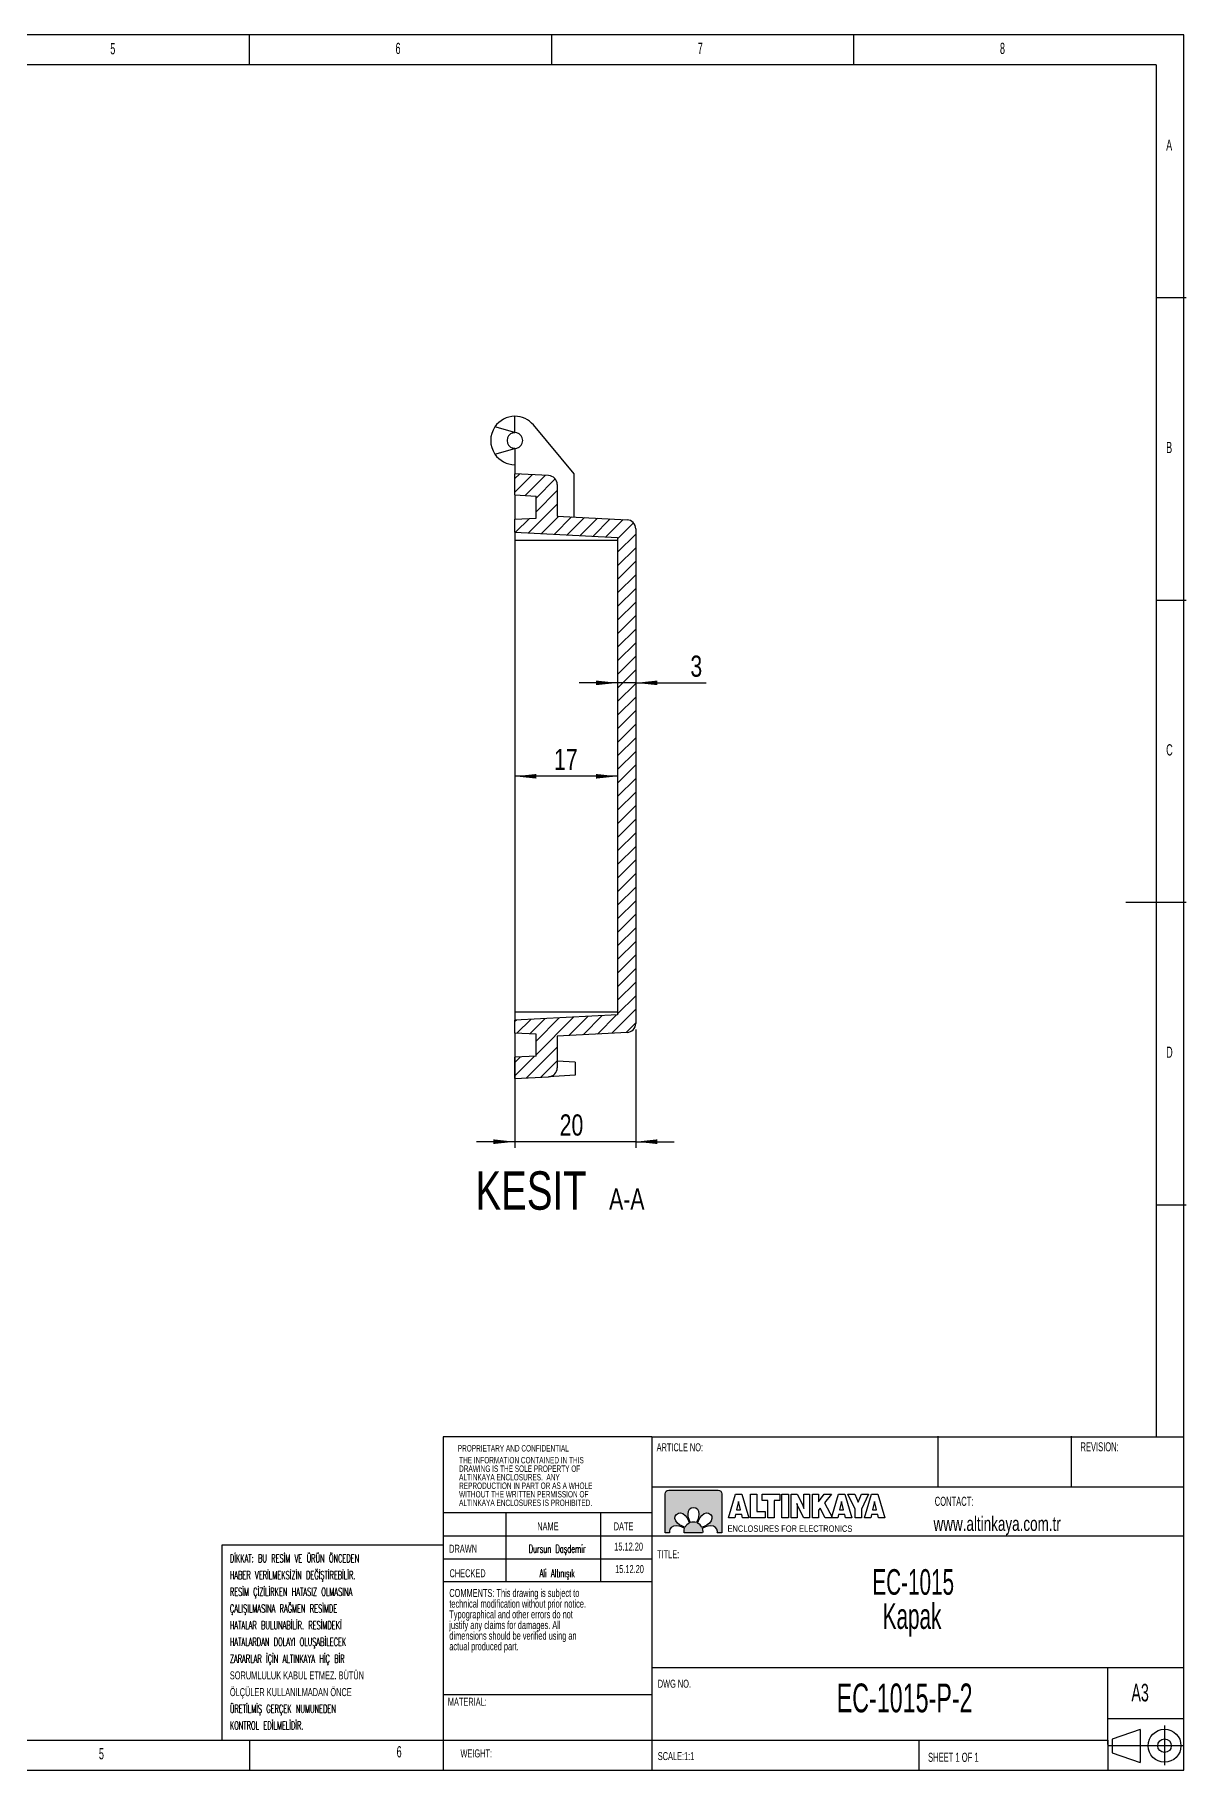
# Model space of a CAD drawing. Header units: millimetres. Extents: x 5 to 415, y 5 to 292.
# Drawn here: x 224.5 to 415, y 5 to 292 of the extents above; entities that cross this region are included whole.
import ezdxf

# ---------------------------------------------------------------- set-up
doc = ezdxf.new("R2010")
doc.units = ezdxf.units.MM
doc.layers.add('LAYER_1', color=179, linetype='Continuous', lineweight=25)
doc.layers.add('LAYER_2', color=1, linetype='Continuous')
doc.styles.add('SLDTEXTSTYLE0', font='TXT', dxfattribs={"width": 0.7})
doc.styles.add('SLDTEXTSTYLE1', font='TXT', dxfattribs={"width": 0.605})
doc.styles.add('SLDTEXTSTYLE2', font='TXT', dxfattribs={"width": 0.605, "bigfont": 'bigfont'})
doc.styles.add('SLDTEXTSTYLE3', font='TXT', dxfattribs={"width": 0.75})
doc.dimstyles.new('SLDDIMSTYLE0', dxfattribs={"dimtxt": 3.5, "dimasz": 3.556, "dimexe": 0, "dimexo": 0.0625, "dimgap": 0.875, "dimtad": 1, "dimrnd": 1e-09, "dimzin": 12, "dimdsep": 46, "dimtxsty": 'SLDTEXTSTYLE3', "dimsah": 1, "dimcen": 0.09, "dimadec": 0, "dimazin": 3, "dimtfac": 1, "dimtofl": 0, "dimtmove": 0, "dimatfit": 3, "dimfxl": 1, "dimfrac": 2, "dimtolj": 1, "dimtzin": 12, "dimarcsym": 0})
doc.dimstyles.new('SLDDIMSTYLE3', dxfattribs={"dimtxt": 3.5, "dimasz": 3.556, "dimexe": 0, "dimexo": 0.0625, "dimgap": 0.875, "dimtad": 1, "dimrnd": 1e-09, "dimzin": 12, "dimdsep": 46, "dimtxsty": 'SLDTEXTSTYLE3', "dimsah": 1, "dimcen": 0.09, "dimadec": 0, "dimazin": 3, "dimtfac": 1, "dimtmove": 0, "dimatfit": 0, "dimfxl": 1, "dimfrac": 2, "dimtolj": 1, "dimtzin": 12, "dimarcsym": 0})

# ---------------------------------------------------------------- blocks, each defined once
blk = doc.blocks.new('SW_NOTE_0')
at = {"color": 0, "linetype": 'Continuous', "lineweight": 18, "insert": (0, 1.71), "char_height": 1.3229, "attachment_point": 1, "style": 'SLDTEXTSTYLE0'}
blk.add_mtext('ENCLOSURES FOR ELECTRONICS', dxfattribs=at)
blk = doc.blocks.new('Block4')
at = {"color": 7, "linetype": 'Continuous', "lineweight": 18}
blk.add_blockref('SW_NOTE_0', (0.07, -0.34), dxfattribs=at)
blk = doc.blocks.new('Block5')
at = {"layer": 'LAYER_1'}
for p, q in [((6.79, 7.34), (1.01, 5.34)), ((6.79, 7.34), (6.79, 0.54)), ((11.82, 8.19), (11.82, 0)), ((0, 4.03), (15.88, 4.03)), ((1.01, 5.34), (1.01, 2.54)), ((1.01, 2.54), (6.79, 0.54))]:
    blk.add_line(p, q, dxfattribs=at)
for radius in [3.4, 1.4]:
    blk.add_circle((11.82, 3.99), radius, dxfattribs=at)
blk = doc.blocks.new('Block6')
at = {"layer": 'LAYER_1', "color": 250}
for p, q in [((0, 0), (1.27, 4.36)), ((1.27, 4.36), (2.44, 4.36)), ((2.44, 4.36), (3.71, 0)), ((4.04, 0), (4.04, 4.36)), ((4.04, 4.36), (5.2, 4.36)), ((5.2, 4.36), (5.2, 1.16)), ((6.19, 3.21), (6.19, 4.36)), ((6.19, 4.36), (9.41, 4.36)), ((7.23, 3.21), (6.19, 3.21)), ((7.23, 0), (7.23, 3.21)), ((9.41, 3.21), (8.39, 3.21)), ((8.39, 3.21), (8.39, 0)), ((9.41, 4.36), (9.41, 3.21)), ((9.82, 0), (9.82, 4.36)), ((9.82, 4.36), (11, 4.36)), ((11, 4.36), (11, 0)), ((11.52, 0), (11.52, 4.36)), ((11.52, 4.36), (12.62, 4.36)), ((12.62, 4.36), (13.64, 2.33)), ((13.82, 2.3), (13.82, 4.36)), ((13.82, 4.36), (14.92, 4.36)), ((14.92, 4.36), (14.92, 0)), ((15.42, 0), (15.42, 4.36)), ((15.42, 4.36), (16.57, 4.36)), ((16.57, 4.36), (16.57, 2.92)), ((16.57, 2.92), (17.61, 4.36)), ((17.61, 4.36), (18.96, 4.36)), ((18.96, 4.36), (17.67, 2.75)), ((18.94, 0), (20.21, 4.36)), ((20.21, 4.36), (21.38, 4.36)), ((21.38, 4.36), (22.65, 0)), ((23.27, 1.61), (21.94, 4.36)), ((21.94, 4.36), (23.22, 4.36)), ((23.22, 4.36), (23.84, 2.87)), ((23.84, 2.87), (24.47, 4.36)), ((25.72, 4.36), (24.42, 1.61)), ((24.47, 4.36), (25.72, 4.36)), ((25, 0), (26.27, 4.36)), ((26.27, 4.36), (27.44, 4.36)), ((27.44, 4.36), (28.71, 0)), ((1.14, 0), (0, 0)), ((1.28, 0.58), (1.14, 0)), ((2.43, 0.58), (1.28, 0.58)), ((1.86, 3), (1.49, 1.49)), ((1.49, 1.49), (2.22, 1.49)), ((2.22, 1.49), (1.86, 3)), ((2.56, 0), (2.43, 0.58)), ((3.71, 0), (2.56, 0)), ((6.77, 0), (4.04, 0)), ((5.2, 1.16), (6.77, 1.16)), ((6.77, 1.16), (6.77, 0)), ((8.39, 0), (7.23, 0)), ((11, 0), (9.82, 0)), ((12.62, 0), (11.52, 0)), ((12.62, 2.04), (12.62, 0)), ((13.82, 0), (12.8, 2.01)), ((14.92, 0), (13.82, 0)), ((16.57, 0), (15.42, 0)), ((16.86, 1.75), (16.57, 1.39)), ((16.57, 1.39), (16.57, 0)), ((17.74, 0), (16.86, 1.75)), ((17.67, 2.75), (19.12, 0)), ((19.12, 0), (17.74, 0)), ((20.08, 0), (18.94, 0)), ((20.22, 0.58), (20.08, 0)), ((21.37, 0.58), (20.22, 0.58)), ((20.8, 3), (20.43, 1.49)), ((20.43, 1.49), (21.16, 1.49)), ((21.16, 1.49), (20.8, 3)), ((21.5, 0), (21.37, 0.58)), ((22.65, 0), (21.5, 0)), ((23.27, 0), (23.27, 1.61)), ((24.42, 0), (23.27, 0)), ((24.42, 1.61), (24.42, 0)), ((26.14, 0), (25, 0)), ((26.28, 0.58), (26.14, 0)), ((27.43, 0.58), (26.28, 0.58)), ((26.86, 3), (26.49, 1.49)), ((26.49, 1.49), (27.21, 1.49)), ((27.21, 1.49), (26.86, 3)), ((27.56, 0), (27.43, 0.58)), ((28.71, 0), (27.56, 0))]:
    blk.add_line(p, q, dxfattribs=at)
for points in [[(12.7, 2.26), (12.67, 2.37), (12.63, 2.5), (12.59, 2.64)], [(12.59, 2.64), (12.6, 2.56), (12.61, 2.48), (12.62, 2.4)], [(12.62, 2.4), (12.62, 2.31), (12.62, 2.19), (12.62, 2.04)], [(12.8, 2.01), (12.77, 2.07), (12.74, 2.16), (12.7, 2.26)], [(13.64, 2.33), (13.67, 2.28), (13.7, 2.19), (13.73, 2.09)], [(13.73, 2.09), (13.77, 1.99), (13.81, 1.86), (13.85, 1.71)], [(13.82, 1.97), (13.82, 2.06), (13.82, 2.17), (13.82, 2.3)], [(13.85, 1.71), (13.84, 1.79), (13.83, 1.87), (13.82, 1.97)]]:
    blk.add_open_spline(points, degree=3, dxfattribs=at)
blk = doc.blocks.new('SW_NOTE_0_1')
at = {"layer": 'LAYER_1', "color": 0, "char_height": 4.233, "attachment_point": 2, "style": 'SLDTEXTSTYLE1'}
for s, insert in [('EC-1015', (11.24, 5.46)), ('Kapak', (11.05, -0.19))]:
    blk.add_mtext(s, dxfattribs=dict(at, insert=insert))
blk = doc.blocks.new('SW_NOTE_0_2')
at = {"color": 0, "linetype": 'Continuous', "lineweight": 0, "char_height": 1.3229, "attachment_point": 1, "style": 'SLDTEXTSTYLE1'}
for s, insert in [('technical modification without prior notice.', (0, -0.06)), ('COMMENTS: This drawing is subject to', (0, 1.71)), ('Typographical and other errors do not', (0, -1.82)), ('justify any claims for damages. All', (0, -3.59)), ('dimensions should be verified using an', (0, -5.35)), ('actual produced part.', (0, -7.11))]:
    blk.add_mtext(s, dxfattribs=dict(at, insert=insert))
blk = doc.blocks.new('SW_NOTE_0_3')
at = {"color": 0, "linetype": 'Continuous', "lineweight": 0, "char_height": 1.0583, "attachment_point": 1, "style": 'SLDTEXTSTYLE1'}
for s, insert in [('THE INFORMATION CONTAINED IN THIS', (0, 1.36)), ('ALTINKAYA ENCLOSURES.  ANY', (0, -1.46)), ('DRAWING IS THE SOLE PROPERTY OF', (0, -0.05)), ('REPRODUCTION IN PART OR AS A WHOLE', (0, -2.87)), ('WITHOUT THE WRITTEN PERMISSION OF', (0, -4.28)), ('ALTINKAYA ENCLOSURES IS PROHIBITED.', (0, -5.69))]:
    blk.add_mtext(s, dxfattribs=dict(at, insert=insert))
blk = doc.blocks.new('SW_NOTE_0_4')
at = {"layer": 'LAYER_1', "color": 0, "char_height": 1.3229, "attachment_point": 1}
for s, insert, style in [('DİKKAT: BU RESİM VE ÜRÜN ÖNCEDEN', (0, 1.71), 'SLDTEXTSTYLE2'), ('HABER VERİLMEKSİZİN DEĞİŞTİREBİLİR.', (0, -1.06), 'SLDTEXTSTYLE2'), ('RESİM ÇİZİLİRKEN HATASIZ OLMASINA', (0, -3.82), 'SLDTEXTSTYLE2'), ('ÇALIŞILMASINA RAĞMEN RESİMDE', (0, -6.59), 'SLDTEXTSTYLE2'), ('HATALAR BULUNABİLİR. RESİMDEKİ', (0, -9.35), 'SLDTEXTSTYLE2'), ('HATALARDAN DOLAYI OLUŞABİLECEK', (0, -12.11), 'SLDTEXTSTYLE2'), ('ZARARLAR İÇİN ALTINKAYA HİÇ BİR', (0, -14.88), 'SLDTEXTSTYLE2'), ('SORUMLULUK KABUL ETMEZ. BÜTÜN', (0, -17.64), 'SLDTEXTSTYLE1'), ('ÖLÇÜLER KULLANILMADAN ÖNCE', (0, -20.41), 'SLDTEXTSTYLE1'), ('ÜRETİLMİŞ GERÇEK NUMUNEDEN', (0, -23.17), 'SLDTEXTSTYLE2'), ('KONTROL EDİLMELİDİR.', (0, -25.93), 'SLDTEXTSTYLE2')]:
    blk.add_mtext(s, dxfattribs=dict(at, insert=insert, style=style))
blk = doc.blocks.new('_D_5')
at = {"layer": 'LAYER_1'}
for p, q in [((323.91, 127.5), (323.91, 107.94)), ((303.91, 125.9), (303.91, 107.94)), ((303.91, 108.94), (297.56, 108.94)), ((323.91, 108.94), (303.91, 108.94)), ((323.91, 108.94), (330.26, 108.94))]:
    blk.add_line(p, q, dxfattribs=at)
for points in [[(303.91, 108.94), (300.36, 109.33), (300.36, 108.56)], [(323.91, 108.94), (327.47, 108.56), (327.47, 109.33)]]:
    blk.add_solid(points, dxfattribs=at)
at = {"layer": 'LAYER_1', "insert": (311.33, 113.46), "char_height": 3.5, "attachment_point": 1, "style": 'SLDTEXTSTYLE3'}
blk.add_mtext('20', dxfattribs=at)
blk = doc.blocks.new('_D_6')
at = {"layer": 'LAYER_1'}
for p, q in [((320.91, 184.82), (314.56, 184.82)), ((323.91, 184.82), (320.91, 184.82)), ((323.91, 184.82), (335.54, 184.82))]:
    blk.add_line(p, q, dxfattribs=at)
for points in [[(320.91, 184.82), (317.36, 185.2), (317.36, 184.44)], [(323.91, 184.82), (327.47, 184.44), (327.47, 185.2)]]:
    blk.add_solid(points, dxfattribs=at)
at = {"layer": 'LAYER_1', "insert": (332.95, 189.33), "char_height": 3.5, "attachment_point": 1, "style": 'SLDTEXTSTYLE3'}
blk.add_mtext('3', dxfattribs=at)
blk = doc.blocks.new('_D_7')
at = {"layer": 'LAYER_1'}
blk.add_line((320.91, 169.37), (303.91, 169.37), dxfattribs=at)
for points in [[(303.91, 169.37), (307.47, 168.99), (307.47, 169.75)], [(320.91, 169.37), (317.36, 169.75), (317.36, 168.99)]]:
    blk.add_solid(points, dxfattribs=at)
at = {"layer": 'LAYER_1', "insert": (310.39, 173.89), "char_height": 3.5, "attachment_point": 1, "style": 'SLDTEXTSTYLE3'}
blk.add_mtext('17', dxfattribs=at)
blk = doc.blocks.new('SW_NOTE_0_5')
at = {"layer": 'LAYER_1', "color": 0, "attachment_point": 2, "style": 'SLDTEXTSTYLE3'}
for s, insert, char_height in [('KESIT', (9.72, 8.19), 6.35), ('A-A', (25.56, 5.35), 3.5)]:
    blk.add_mtext(s, dxfattribs=dict(at, insert=insert, char_height=char_height))

msp = doc.modelspace()

# ---------------------------------------------------------------- hatches: boundary and pattern name
at = {"layer": 'LAYER_1', "linetype": 'Continuous', "lineweight": 18}
h = msp.add_hatch(dxfattribs=at)
h.set_pattern_fill('ANSI31', color=256, scale=0.5, style=0)
edge = h.paths.add_edge_path(flags=0)
edge.add_line((303.914, 126.897), (307.414, 126.713))
edge.add_line((307.414, 126.713), (307.414, 123.08))
edge.add_line((307.414, 123.08), (303.914, 122.897))
edge.add_line((303.914, 122.897), (303.914, 119.397))
edge.add_line((303.914, 119.397), (309.493, 119.689))
edge.add_arc((309.414, 121.187), 1.5, 273, 360)
edge.add_line((310.914, 121.187), (310.914, 126.397))
edge.add_line((310.914, 126.397), (322.493, 127.003))
edge.add_arc((322.414, 128.501), 1.5, 273, 360)
edge.add_line((323.914, 128.501), (323.914, 210.292))
edge.add_arc((322.414, 210.292), 1.5, 0, 87)
edge.add_line((322.493, 211.79), (310.914, 212.397))
edge.add_line((310.914, 212.397), (310.914, 217.606))
edge.add_arc((309.414, 217.606), 1.5, 0, 87)
edge.add_line((309.493, 219.104), (303.914, 219.397))
edge.add_line((303.914, 219.397), (303.914, 215.897))
edge.add_line((303.914, 215.897), (307.414, 215.713))
edge.add_line((307.414, 215.713), (307.414, 212.08))
edge.add_line((307.414, 212.08), (303.914, 211.897))
edge.add_line((303.914, 211.897), (303.914, 209.759))
edge.add_line((303.914, 209.759), (320.914, 208.868))
edge.add_line((320.914, 208.868), (320.914, 129.925))
edge.add_line((320.914, 129.925), (303.914, 129.034))
edge.add_line((303.914, 129.034), (303.914, 126.897))
at = {"layer": 'LAYER_2'}
h = msp.add_hatch(color=256, dxfattribs=at)
edge = h.paths.add_edge_path(flags=0)
edge.add_spline(control_points=[(329.363, 51.312), (329.041, 51.312), (328.778, 51.05), (328.778, 50.727)], knot_values=[0.9444444, 0.9444444, 0.9444444, 0.9444444, 1, 1, 1, 1], weights=[1, 1, 1, 1], degree=3, periodic=0)
edge.add_line((328.778, 50.727), (328.778, 44.291))
edge.add_line((328.778, 44.291), (329.516, 44.291))
edge.add_spline(control_points=[(329.516, 44.291), (329.5, 44.362), (329.491, 44.438), (329.492, 44.518)], knot_values=[0.7777778, 0.7777778, 0.7777778, 0.7777778, 0.8333333, 0.8333333, 0.8333333, 0.8333333], weights=[1, 1, 1, 1], degree=3, periodic=0)
edge.add_spline(control_points=[(329.492, 44.518), (329.489, 45.083), (329.911, 45.404), (330.619, 45.418)], knot_values=[0.7222222, 0.7222222, 0.7222222, 0.7222222, 0.7777778, 0.7777778, 0.7777778, 0.7777778], weights=[1, 1, 1, 1], degree=3, periodic=0)
edge.add_spline(control_points=[(330.619, 45.418), (331.239, 45.429), (331.856, 45.083), (331.999, 44.997)], knot_values=[0.6666667, 0.6666667, 0.6666667, 0.6666667, 0.7222222, 0.7222222, 0.7222222, 0.7222222], weights=[1, 1, 1, 1], degree=3, periodic=0)
edge.add_spline(control_points=[(331.999, 44.997), (331.948, 44.845), (331.921, 44.683), (331.921, 44.514)], knot_values=[0.6111111, 0.6111111, 0.6111111, 0.6111111, 0.6666667, 0.6666667, 0.6666667, 0.6666667], weights=[1, 1, 1, 1], degree=3, periodic=0)
edge.add_spline(control_points=[(331.921, 44.514), (331.921, 44.438), (331.926, 44.364), (331.937, 44.291)], knot_values=[0.5555556, 0.5555556, 0.5555556, 0.5555556, 0.6111111, 0.6111111, 0.6111111, 0.6111111], weights=[1, 1, 1, 1], degree=3, periodic=0)
edge.add_line((331.937, 44.291), (334.981, 44.291))
edge.add_spline(control_points=[(334.981, 44.291), (334.992, 44.364), (334.997, 44.438), (334.997, 44.514)], knot_values=[0.4444444, 0.4444444, 0.4444444, 0.4444444, 0.5, 0.5, 0.5, 0.5], weights=[1, 1, 1, 1], degree=3, periodic=0)
edge.add_spline(control_points=[(334.997, 44.514), (334.997, 44.68), (334.971, 44.839), (334.922, 44.989)], knot_values=[0.3888889, 0.3888889, 0.3888889, 0.3888889, 0.4444444, 0.4444444, 0.4444444, 0.4444444], weights=[1, 1, 1, 1], degree=3, periodic=0)
edge.add_spline(control_points=[(334.922, 44.989), (335.07, 45.077), (335.683, 45.419), (336.299, 45.408)], knot_values=[0.3333333, 0.3333333, 0.3333333, 0.3333333, 0.3888889, 0.3888889, 0.3888889, 0.3888889], weights=[1, 1, 1, 1], degree=3, periodic=0)
edge.add_spline(control_points=[(336.299, 45.408), (337.007, 45.395), (337.429, 45.073), (337.427, 44.509)], knot_values=[0.2777778, 0.2777778, 0.2777778, 0.2777778, 0.3333333, 0.3333333, 0.3333333, 0.3333333], weights=[1, 1, 1, 1], degree=3, periodic=0)
edge.add_spline(control_points=[(337.427, 44.509), (337.427, 44.432), (337.419, 44.359), (337.404, 44.291)], knot_values=[0.2222222, 0.2222222, 0.2222222, 0.2222222, 0.2777778, 0.2777778, 0.2777778, 0.2777778], weights=[1, 1, 1, 1], degree=3, periodic=0)
edge.add_line((337.404, 44.291), (338.14, 44.291))
edge.add_line((338.14, 44.291), (338.14, 50.727))
edge.add_spline(control_points=[(338.14, 50.727), (338.14, 51.05), (337.877, 51.312), (337.555, 51.312)], knot_values=[0.0555556, 0.0555556, 0.0555556, 0.0555556, 0.1111111, 0.1111111, 0.1111111, 0.1111111], weights=[1, 1, 1, 1], degree=3, periodic=0)
edge.add_line((337.555, 51.312), (329.363, 51.312))
edge = h.paths.add_edge_path(flags=0)
edge.add_spline(control_points=[(333.943, 45.974), (333.791, 46.025), (333.628, 46.052), (333.459, 46.052)], knot_values=[0.6666667, 0.6666667, 0.6666667, 0.6666667, 0.8333333, 0.8333333, 0.8333333, 0.8333333], weights=[1, 1, 1, 1], degree=3, periodic=0)
edge.add_spline(control_points=[(333.459, 46.052), (333.293, 46.052), (333.133, 46.026), (332.984, 45.977)], knot_values=[0.8333333, 0.8333333, 0.8333333, 0.8333333, 1, 1, 1, 1], weights=[1, 1, 1, 1], degree=3, periodic=0)
edge.add_spline(control_points=[(332.984, 45.977), (332.895, 46.124), (332.553, 46.737), (332.565, 47.354)], knot_values=[0, 0, 0, 0, 0.1666667, 0.1666667, 0.1666667, 0.1666667], weights=[1, 1, 1, 1], degree=3, periodic=0)
edge.add_spline(control_points=[(332.565, 47.354), (332.578, 48.062), (332.9, 48.483), (333.464, 48.481)], knot_values=[0.1666667, 0.1666667, 0.1666667, 0.1666667, 0.3333333, 0.3333333, 0.3333333, 0.3333333], weights=[1, 1, 1, 1], degree=3, periodic=0)
edge.add_spline(control_points=[(333.464, 48.481), (334.028, 48.483), (334.35, 48.062), (334.363, 47.354)], knot_values=[0.3333333, 0.3333333, 0.3333333, 0.3333333, 0.5, 0.5, 0.5, 0.5], weights=[1, 1, 1, 1], degree=3, periodic=0)
edge.add_spline(control_points=[(334.363, 47.354), (334.374, 46.733), (334.028, 46.117), (333.943, 45.974)], knot_values=[0.5, 0.5, 0.5, 0.5, 0.6666667, 0.6666667, 0.6666667, 0.6666667], weights=[1, 1, 1, 1], degree=3, periodic=0)
edge = h.paths.add_edge_path(flags=0)
edge.add_spline(control_points=[(332.091, 47.16), (332.537, 46.731), (332.728, 46.052), (332.769, 45.889)], knot_values=[0.6, 0.6, 0.6, 0.6, 0.8, 0.8, 0.8, 0.8], weights=[1, 1, 1, 1], degree=3, periodic=0)
edge.add_spline(control_points=[(332.769, 45.889), (332.476, 45.741), (332.237, 45.503), (332.088, 45.212)], knot_values=[0.8, 0.8, 0.8, 0.8, 1, 1, 1, 1], weights=[1, 1, 1, 1], degree=3, periodic=0)
edge.add_spline(control_points=[(332.088, 45.212), (331.919, 45.254), (331.246, 45.446), (330.819, 45.889)], knot_values=[0, 0, 0, 0, 0.2, 0.2, 0.2, 0.2], weights=[1, 1, 1, 1], degree=3, periodic=0)
edge.add_spline(control_points=[(330.819, 45.889), (330.328, 46.399), (330.257, 46.924), (330.658, 47.322)], knot_values=[0.2, 0.2, 0.2, 0.2, 0.4, 0.4, 0.4, 0.4], weights=[1, 1, 1, 1], degree=3, periodic=0)
edge.add_spline(control_points=[(330.658, 47.322), (331.056, 47.722), (331.581, 47.652), (332.091, 47.16)], knot_values=[0.4, 0.4, 0.4, 0.4, 0.6, 0.6, 0.6, 0.6], weights=[1, 1, 1, 1], degree=3, periodic=0)
edge = h.paths.add_edge_path(flags=0)
edge.add_spline(control_points=[(336.106, 45.882), (335.676, 45.436), (334.997, 45.245), (334.834, 45.204)], knot_values=[0.6, 0.6, 0.6, 0.6, 0.8, 0.8, 0.8, 0.8], weights=[1, 1, 1, 1], degree=3, periodic=0)
edge.add_spline(control_points=[(334.834, 45.204), (334.687, 45.497), (334.449, 45.736), (334.157, 45.885)], knot_values=[0.8, 0.8, 0.8, 0.8, 1, 1, 1, 1], weights=[1, 1, 1, 1], degree=3, periodic=0)
edge.add_spline(control_points=[(334.157, 45.885), (334.199, 46.053), (334.391, 46.726), (334.834, 47.153)], knot_values=[0, 0, 0, 0, 0.2, 0.2, 0.2, 0.2], weights=[1, 1, 1, 1], degree=3, periodic=0)
edge.add_spline(control_points=[(334.834, 47.153), (335.344, 47.645), (335.87, 47.715), (336.267, 47.315)], knot_values=[0.2, 0.2, 0.2, 0.2, 0.4, 0.4, 0.4, 0.4], weights=[1, 1, 1, 1], degree=3, periodic=0)
edge.add_spline(control_points=[(336.267, 47.315), (336.668, 46.917), (336.597, 46.392), (336.106, 45.882)], knot_values=[0.4, 0.4, 0.4, 0.4, 0.6, 0.6, 0.6, 0.6], weights=[1, 1, 1, 1], degree=3, periodic=0)

# ---------------------------------------------------------------- linework, layer by layer
at = {"color": 7, "linetype": 'Continuous', "lineweight": 25}
for p, q in [((303.914, 226.242), (300.597, 227.131)), ((303.914, 226.242), (303.914, 228.897)), ((313.751, 219.397), (306.978, 227.468)), ((303.578, 226.152), (303.914, 226.242)), ((304.251, 226.152), (303.914, 226.242)), ((300.597, 222.662), (303.914, 223.551)), ((303.914, 223.551), (303.578, 223.641)), ((303.914, 223.551), (304.251, 223.641)), ((303.914, 223.551), (303.914, 220.897)), ((303.914, 220.897), (303.914, 219.397)), ((303.914, 215.897), (303.914, 219.397)), ((309.493, 219.104), (303.914, 219.397)), ((313.751, 212.248), (313.751, 219.397)), ((303.914, 215.897), (307.414, 215.713)), ((303.914, 215.897), (303.914, 211.897)), ((307.414, 212.08), (307.414, 215.713)), ((310.914, 217.606), (310.914, 212.397)), ((310.914, 212.397), (322.493, 211.79)), ((303.914, 211.897), (307.414, 212.08)), ((303.914, 209.759), (303.914, 211.897)), ((303.914, 209.759), (320.914, 208.868)), ((323.914, 210.292), (323.914, 128.501)), ((303.914, 208.402), (320.914, 208.402)), ((303.914, 208.402), (303.914, 130.391)), ((320.914, 208.868), (320.914, 129.925)), ((320.914, 130.391), (303.914, 130.391)), ((320.914, 129.925), (303.914, 129.034)), ((303.914, 126.897), (303.914, 129.034)), ((307.414, 126.713), (303.914, 126.897)), ((303.914, 126.897), (303.914, 122.897)), ((307.414, 123.08), (307.414, 126.713)), ((322.493, 127.003), (310.914, 126.397)), ((310.914, 126.397), (310.914, 121.187)), ((307.414, 123.08), (303.914, 122.897)), ((303.914, 119.397), (303.914, 122.897)), ((313.914, 122.106), (310.914, 122.263)), ((313.914, 122.106), (313.914, 119.921)), ((303.914, 119.397), (309.493, 119.689)), ((313.914, 119.921), (309.493, 119.689))]:
    msp.add_line(p, q, dxfattribs=at)
for centre, radius, start, end in [((303.914, 224.897), 4, 146.03443, 213.96557), ((303.914, 224.897), 4, 90, 146.03443), ((303.914, 224.897), 4, 40, 90), ((303.914, 224.897), 1.3, 105, 255), ((303.914, 224.897), 1.3, 285, 75), ((303.914, 224.897), 4, 213.96557, 270), ((309.414, 217.606), 1.5, 0, 87), ((322.414, 210.292), 1.5, 0, 87), ((322.414, 128.501), 1.5, 273, 360), ((309.414, 121.187), 1.5, 273, 0)]:
    msp.add_arc(centre, radius, start, end, dxfattribs=at)
for points, knots in [([(303.914, 209.759), (303.914, 209.759), (303.914, 209.724), (303.914, 209.622), (303.914, 209.581), (303.914, 209.482), (303.914, 209.425), (303.914, 209.237), (303.914, 209.086), (303.914, 208.759), (303.914, 208.581), (303.914, 208.402)], [0, 0, 0, 0, 0.25, 0.25, 0.375, 0.375, 0.5, 0.5, 0.75, 0.75, 1, 1, 1, 1]), ([(303.914, 130.391), (303.914, 130.302), (303.914, 130.214), (303.914, 130.04), (303.914, 129.953), (303.914, 129.789), (303.914, 129.711), (303.914, 129.564), (303.914, 129.493), (303.914, 129.305), (303.914, 129.204), (303.914, 129.069), (303.914, 129.034), (303.914, 129.034)], [0, 0, 0, 0, 0.125, 0.125, 0.25, 0.25, 0.375, 0.375, 0.5, 0.5, 0.75, 0.75, 1, 1, 1, 1])]:
    msp.add_open_spline(points, degree=3, knots=knots, dxfattribs=at)
at = {"layer": 'LAYER_1'}
for p, q in [((414.595, 292), (5, 292)), ((260, 287), (260, 292)), ((310, 292), (310, 287)), ((360, 287), (360, 292)), ((414.595, 5), (414.595, 292)), ((410, 287), (10, 287)), ((410, 287), (410, 60.159)), ((415, 248.5), (410, 248.5)), ((410, 198.5), (415, 198.5)), ((415, 148.5), (405, 148.5)), ((410, 98.5), (415, 98.5)), ((326.6, 60.159), (292.067, 60.159)), ((292.067, 60.159), (292.067, 5)), ((326.6, 60.159), (414.595, 60.159)), ((326.6, 60.159), (326.6, 5)), ((373.964, 51.832), (373.964, 60.25)), ((396.027, 51.832), (396.027, 60.231)), ((414.595, 51.832), (326.6, 51.832)), ((326.6, 47.591), (292.067, 47.591)), ((302.411, 47.591), (302.411, 36.14)), ((318.106, 47.591), (318.106, 36.15)), ((292.067, 43.751), (326.6, 43.751)), ((326.6, 43.751), (414.595, 43.751)), ((292.067, 42.244), (255.446, 42.244)), ((255.446, 42.244), (255.446, 10)), ((292.067, 39.941), (326.6, 39.941)), ((326.6, 36.15), (292.067, 36.15)), ((326.6, 22), (414.595, 22)), ((402, 9.25), (402, 22)), ((292.067, 17.52), (326.6, 17.52)), ((414.595, 13.5), (402, 13.5)), ((10, 10), (227.8, 10)), ((227.8, 10), (402, 10)), ((260, 10), (260, 5)), ((370.8, 5), (370.8, 10)), ((402, 10), (402, 5)), ((5, 5), (414.595, 5))]:
    msp.add_line(p, q, dxfattribs=at)
at = {"layer": 'LAYER_2', "color": 22}
for p, q in [((328.778, 44.291), (328.778, 50.727)), ((329.363, 51.312), (337.555, 51.312)), ((338.14, 50.727), (338.14, 44.291)), ((329.516, 44.291), (328.778, 44.291)), ((334.981, 44.291), (331.937, 44.291)), ((338.14, 44.291), (337.404, 44.291))]:
    msp.add_line(p, q, dxfattribs=at)
for points in [[(328.778, 50.727), (328.778, 51.05), (329.041, 51.312), (329.363, 51.312)], [(337.555, 51.312), (337.877, 51.312), (338.14, 51.05), (338.14, 50.727)], [(330.819, 45.889), (330.328, 46.399), (330.257, 46.924), (330.658, 47.322)], [(330.658, 47.322), (331.056, 47.722), (331.581, 47.652), (332.091, 47.16)], [(332.091, 47.16), (332.537, 46.731), (332.728, 46.052), (332.769, 45.889)], [(332.984, 45.977), (332.895, 46.124), (332.553, 46.737), (332.565, 47.354)], [(332.565, 47.354), (332.578, 48.062), (332.9, 48.483), (333.464, 48.481)], [(333.459, 46.052), (333.293, 46.052), (333.133, 46.026), (332.984, 45.977)], [(333.943, 45.974), (333.791, 46.025), (333.628, 46.052), (333.459, 46.052)], [(333.464, 48.481), (334.028, 48.483), (334.35, 48.062), (334.363, 47.354)], [(334.363, 47.354), (334.374, 46.733), (334.028, 46.117), (333.943, 45.974)], [(334.157, 45.885), (334.199, 46.053), (334.391, 46.726), (334.834, 47.153)], [(334.834, 47.153), (335.344, 47.645), (335.87, 47.715), (336.267, 47.315)], [(336.267, 47.315), (336.668, 46.917), (336.597, 46.392), (336.106, 45.882)], [(330.619, 45.418), (329.911, 45.404), (329.489, 45.083), (329.492, 44.518)], [(329.492, 44.518), (329.491, 44.438), (329.5, 44.362), (329.516, 44.291)], [(331.999, 44.997), (331.856, 45.083), (331.239, 45.429), (330.619, 45.418)], [(332.088, 45.212), (331.919, 45.254), (331.246, 45.446), (330.819, 45.889)], [(331.921, 44.514), (331.921, 44.683), (331.948, 44.845), (331.999, 44.997)], [(331.937, 44.291), (331.926, 44.364), (331.921, 44.438), (331.921, 44.514)], [(332.769, 45.889), (332.476, 45.741), (332.237, 45.503), (332.088, 45.212)], [(334.834, 45.204), (334.687, 45.497), (334.449, 45.736), (334.157, 45.885)], [(336.106, 45.882), (335.676, 45.436), (334.997, 45.245), (334.834, 45.204)], [(336.299, 45.408), (335.683, 45.419), (335.07, 45.077), (334.922, 44.989)], [(334.922, 44.989), (334.971, 44.839), (334.997, 44.68), (334.997, 44.514)], [(334.997, 44.514), (334.997, 44.438), (334.992, 44.364), (334.981, 44.291)], [(337.427, 44.509), (337.429, 45.073), (337.007, 45.395), (336.299, 45.408)], [(337.404, 44.291), (337.419, 44.359), (337.427, 44.432), (337.427, 44.509)]]:
    msp.add_open_spline(points, degree=3, dxfattribs=at)

# ---------------------------------------------------------------- block references
at = {"color": 7, "linetype": 'Continuous', "lineweight": 0}
for name, p in [('SW_NOTE_0_3', (294.686, 55.457)), ('SW_NOTE_0_2', (293.07, 33.271))]:
    msp.add_blockref(name, p, dxfattribs=at)
at = {"color": 7, "linetype": 'Continuous'}
for name, p, xscale, yscale, zscale in [('Block6', (339.258, 46.751), 0.9, 0.9, 0.9), ('Block4', (339.044, 44.394), 0.8, 0.8, 0.8), ('Block5', (401.945, 5.87), 0.8, 0.8, 0.8)]:
    msp.add_blockref(name, p, dxfattribs=dict(at, xscale=xscale, yscale=yscale, zscale=zscale))
at = {"layer": 'LAYER_1'}
for name, p in [('SW_NOTE_0_5', (296.875, 95.859)), ('SW_NOTE_0_4', (256.76, 38.996)), ('SW_NOTE_0_1', (358.579, 32.799))]:
    msp.add_blockref(name, p, dxfattribs=at)

# ---------------------------------------------------------------- texts
at = {"color": 7, "linetype": 'Continuous', "lineweight": 0}
for s, insert, char_height, attachment_point, style in [('5', (236.975, 290.614), 1.852, 1, 'SLDTEXTSTYLE1'), ('6', (284.167, 290.668), 1.852, 1, 'SLDTEXTSTYLE1'), ('7', (334.167, 290.668), 1.852, 1, 'SLDTEXTSTYLE1'), ('8', (384.167, 290.668), 1.852, 1, 'SLDTEXTSTYLE1'), ('A', (411.667, 274.668), 1.852, 1, 'SLDTEXTSTYLE1'), ('B', (411.667, 224.668), 1.852, 1, 'SLDTEXTSTYLE1'), ('C', (411.667, 174.668), 1.852, 1, 'SLDTEXTSTYLE1'), ('D', (411.667, 124.668), 1.852, 1, 'SLDTEXTSTYLE1'), ('PROPRIETARY AND CONFIDENTIAL', (294.469, 58.774), 1.05833, 1, 'SLDTEXTSTYLE1'), ('ARTICLE NO:', (327.372, 59.073), 1.32292, 1, 'SLDTEXTSTYLE1'), ('REVISION:', (397.488, 59.243), 1.5, 1, 'SLDTEXTSTYLE1'), ('CONTACT:', (373.379, 50.23), 1.5, 1, 'SLDTEXTSTYLE1'), ('NAME', (307.616, 45.996), 1.3229, 1, 'SLDTEXTSTYLE1'), ('DATE', (320.264, 45.996), 1.3229, 1, 'SLDTEXTSTYLE1'), ('www.altinkaya.com.tr', (373.178, 46.964), 2.38125, 1, 'SLDTEXTSTYLE0'), ('DRAWN', (293.043, 42.302), 1.3229, 1, 'SLDTEXTSTYLE1'), ('Dursun Daşdemir', (310.911, 42.302), 1.32292, 2, 'SLDTEXTSTYLE2'), ('15.12.20', (322.736, 42.654), 1.3229, 2, 'SLDTEXTSTYLE1'), ('TITLE:', (327.438, 41.388), 1.3229, 1, 'SLDTEXTSTYLE1'), ('CHECKED', (293.103, 38.244), 1.3229, 1, 'SLDTEXTSTYLE1'), ('Ali Altınışık', (310.911, 38.244), 1.32292, 2, 'SLDTEXTSTYLE2'), ('15.12.20', (322.881, 38.937), 1.3229, 2, 'SLDTEXTSTYLE1'), ('DWG NO.', (327.555, 19.978), 1.3229, 1, 'SLDTEXTSTYLE1'), ('A3', (405.921, 19.3), 2.9104, 1, 'SLDTEXTSTYLE1'), ('MATERIAL:', (292.826, 16.987), 1.3229, 1, 'SLDTEXTSTYLE1'), ('5', (235.096, 8.668), 1.852, 1, 'SLDTEXTSTYLE1'), ('6', (284.349, 8.984), 1.852, 1, 'SLDTEXTSTYLE1')]:
    msp.add_mtext(s, dxfattribs=dict(at, insert=insert, char_height=char_height, attachment_point=attachment_point, style=style))
at = {"layer": 'LAYER_1', "style": 'SLDTEXTSTYLE1'}
for s, insert, char_height, attachment_point in [('EC-1015-P-2', (368.395, 19.349), 4.7625, 2), ('WEIGHT:', (294.915, 8.452), 1.3229, 1), ('SCALE:1:1', (327.555, 8.01), 1.3229, 1), ('SHEET 1 OF 1', (372.278, 7.9), 1.5, 1)]:
    msp.add_mtext(s, dxfattribs=dict(at, insert=insert, char_height=char_height, attachment_point=attachment_point))

# ---------------------------------------------------------------- dimensions: what is measured, and where the dimension line sits
at = {"layer": 'LAYER_1'}
for base, p1, p2, dimstyle, picture, middle in [((320.914, 184.818), (323.914, 210.292), (320.914, 208.868), 'SLDDIMSTYLE3', '_D_6', (334.246, 184.818)), ((303.914, 169.374), (320.914, 129.925), (303.914, 126.897), 'SLDDIMSTYLE0', '_D_7', (312.975, 169.374)), ((303.914, 108.945), (323.914, 128.501), (303.914, 126.897), 'SLDDIMSTYLE3', '_D_5', (313.914, 108.945))]:
    dim = msp.add_linear_dim(base=base, p1=p1, p2=p2, dimstyle=dimstyle, dxfattribs=at)
    dim.commit()
    dim.dimension.update_dxf_attribs({"geometry": picture, "text_midpoint": middle, "dimtype": 160})

doc.saveas('drawing.dxf')
